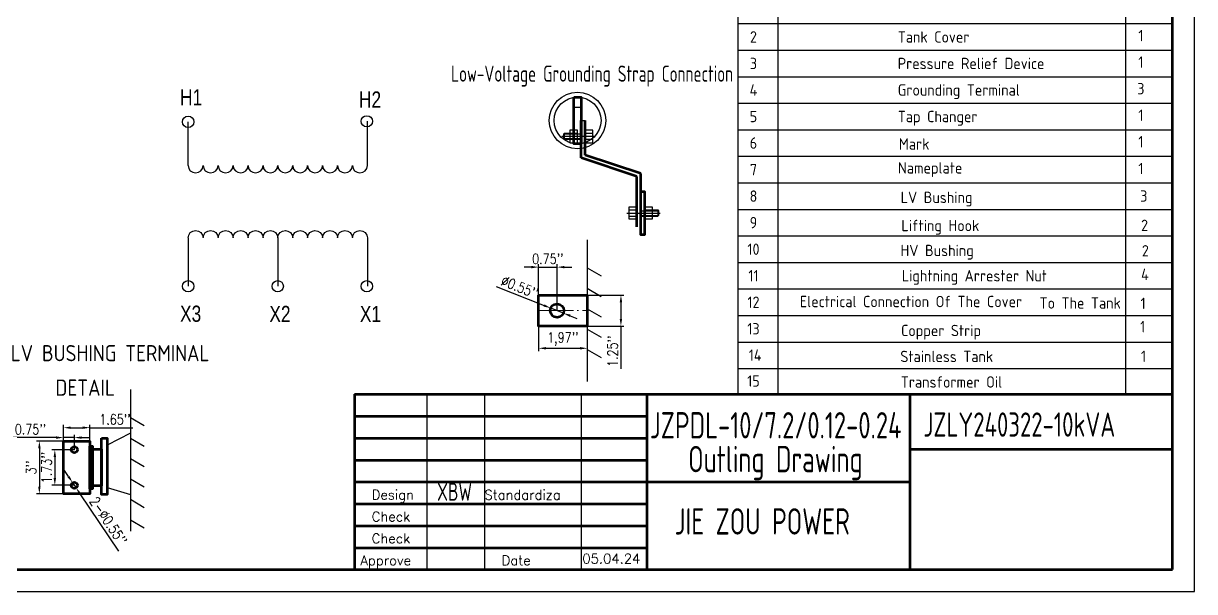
# Model space of a CAD drawing. Header units: millimetres. Extents: x 110990 to 114779, y -20151 to -17057.
# Drawn here: x 112368 to 114779, y -20151 to -18982 of the extents above; entities that cross this region are included whole.
import ezdxf
from ezdxf.enums import TextEntityAlignment as Align

# ---------------------------------------------------------------- set-up
doc = ezdxf.new("R2010")
doc.units = ezdxf.units.MM
doc.header["$LTSCALE"] = 3
doc.linetypes.add('ACAD_ISO04W100', pattern=[30, 24, -3, 0, -3])
doc.layers.add('A', color=3, linetype='Continuous')
doc.layers.add('S', color=254, linetype='Continuous')
doc.layers.add('标注、文本', color=3, linetype='Continuous', lineweight=25)
doc.layers.add('粗实线', color=4, linetype='Continuous', lineweight=53)
doc.styles.add('pdm', font='gbenor.shx', dxfattribs={"width": 0.8, "bigfont": 'gbhzfs.shx'})
doc.styles.add('ST_WIN', font='isocp2.shx', dxfattribs={"bigfont": 'hzdxfst.shx'})
doc.styles.get("Standard").update_dxf_attribs({"font": 'txt', "bigfont": 'gbcbig.shx'})
doc.styles.add('TH_GBDIM', font='romans.shx', dxfattribs={"width": 0.8, "bigfont": 'gbcbig.shx'})
doc.dimstyles.new('TH_GBDIM1', dxfattribs={"dimscale": 3, "dimtxt": 3.5, "dimasz": 2.5, "dimexe": 2, "dimexo": 0, "dimgap": 1.5, "dimtad": 1, "dimdec": 1, "dimzin": 0, "dimdsep": 46, "dimtxsty": 'TH_GBDIM', "dimcen": 2.5, "dimclrd": 3, "dimclre": 256, "dimclrt": 2, "dimadec": 0, "dimazin": 0, "dimtfac": 0.714286, "dimtdec": 1, "dimtmove": 0, "dimatfit": 3, "dimfxl": 1, "dimtzin": 0, "dimlwd": -1, "dimlwe": -1, "dimarcsym": 0})

# ---------------------------------------------------------------- blocks, each defined once
blk = doc.blocks.new('*D274')
at = {"layer": 'Defpoints', "color": 0, "transparency": 16777216}
for p in [(112504.7, -19813.5), (112450, -19841.1), (112504.7, -19841.1)]:
    blk.add_point(p, dxfattribs=at)
at = {"layer": '标注、文本', "transparency": 16777216}
for p, q in [((112450, -19841.1), (112450, -19807.5)), ((112504.7, -19841.1), (112504.7, -19807.5))]:
    blk.add_line(p, q, dxfattribs=at)
at = {"layer": '标注、文本', "color": 3, "transparency": 16777216}
for p, q in [((112465, -19813.5), (112489.7, -19813.5)), ((112504.7, -19813.5), (112592.7, -19813.5))]:
    blk.add_line(p, q, dxfattribs=at)
for points in [[(112465, -19811), (112465, -19816), (112450, -19813.5)], [(112489.7, -19811), (112489.7, -19816), (112504.7, -19813.5)]]:
    blk.add_solid(points, dxfattribs=at)
at = {"layer": '标注、文本', "color": 2, "transparency": 16777216, "insert": (112556.2, -19796.5), "char_height": 21, "attachment_point": 5, "style": 'TH_GBDIM'}
blk.add_mtext("1.65''", dxfattribs=at)
blk = doc.blocks.new('*D275')
at = {"layer": 'Defpoints', "color": 0, "transparency": 16777216}
for p in [(112450, -19833.9), (112450, -19860.3), (112472.5, -19858.8)]:
    blk.add_point(p, dxfattribs=at)
at = {"layer": '标注、文本', "color": 3, "transparency": 16777216}
for p, q in [((112435, -19833.9), (112344.6, -19833.9)), ((112472.5, -19833.9), (112450, -19833.9)), ((112487.5, -19833.9), (112502.5, -19833.9))]:
    blk.add_line(p, q, dxfattribs=at)
at = {"layer": '标注、文本', "transparency": 16777216}
for p, q in [((112450, -19860.3), (112450, -19827.9)), ((112472.5, -19858.8), (112472.5, -19827.9))]:
    blk.add_line(p, q, dxfattribs=at)
at = {"layer": '标注、文本', "color": 3, "transparency": 16777216}
for points in [[(112435, -19831.4), (112435, -19836.4), (112450, -19833.9)], [(112487.5, -19831.4), (112487.5, -19836.4), (112472.5, -19833.9)]]:
    blk.add_solid(points, dxfattribs=at)
at = {"layer": '标注、文本', "color": 2, "transparency": 16777216, "insert": (112382.3, -19816.9), "char_height": 21, "attachment_point": 5, "style": 'TH_GBDIM'}
blk.add_mtext("0.75''", dxfattribs=at)
blk = doc.blocks.new('*D276')
at = {"layer": 'Defpoints', "color": 0, "transparency": 16777216}
for p in [(112472.5, -19858.8), (112432.3, -19932), (112472.5, -19932)]:
    blk.add_point(p, dxfattribs=at)
at = {"layer": '标注、文本', "transparency": 16777216}
for p, q in [((112472.5, -19858.8), (112426.3, -19858.8)), ((112472.5, -19932), (112426.3, -19932))]:
    blk.add_line(p, q, dxfattribs=at)
at = {"layer": '标注、文本', "color": 3, "transparency": 16777216}
blk.add_line((112432.3, -19873.8), (112432.3, -19917), dxfattribs=at)
for points in [[(112429.8, -19873.8), (112434.8, -19873.8), (112432.3, -19858.8)], [(112429.8, -19917), (112434.8, -19917), (112432.3, -19932)]]:
    blk.add_solid(points, dxfattribs=at)
at = {"layer": '标注、文本', "color": 2, "transparency": 16777216, "insert": (112415.3, -19895.4), "char_height": 21, "attachment_point": 5, "rotation": 90, "style": 'TH_GBDIM'}
blk.add_mtext("1.73''", dxfattribs=at)
blk = doc.blocks.new('*D277')
at = {"layer": 'Defpoints', "color": 0, "transparency": 16777216}
for p in [(112450, -19841.1), (112400.5, -19949.7), (112450, -19949.7)]:
    blk.add_point(p, dxfattribs=at)
at = {"layer": '标注、文本', "transparency": 16777216}
for p, q in [((112450, -19841.1), (112394.5, -19841.1)), ((112450, -19949.7), (112394.5, -19949.7))]:
    blk.add_line(p, q, dxfattribs=at)
at = {"layer": '标注、文本', "color": 3, "transparency": 16777216}
blk.add_line((112400.5, -19856.1), (112400.5, -19934.7), dxfattribs=at)
for points in [[(112398, -19856.1), (112403, -19856.1), (112400.5, -19841.1)], [(112398, -19934.7), (112403, -19934.7), (112400.5, -19949.7)]]:
    blk.add_solid(points, dxfattribs=at)
at = {"layer": '标注、文本', "color": 2, "transparency": 16777216, "insert": (112383.5, -19895.4), "char_height": 21, "attachment_point": 5, "rotation": 90, "style": 'TH_GBDIM'}
blk.add_mtext("3''", dxfattribs=at)
blk = doc.blocks.new('*D278')
at = {"layer": 'Defpoints', "color": 0, "transparency": 16777216}
for p in [(112468.9, -19926.7), (112476, -19937.3)]:
    blk.add_point(p, dxfattribs=at)
at = {"layer": '标注、文本', "color": 3, "transparency": 16777216}
for p, q in [((112460.5, -19914.2), (112452.1, -19901.8)), ((112468.9, -19926.7), (112476, -19937.3)), ((112563.9, -20067.9), (112484.4, -19949.8))]:
    blk.add_line(p, q, dxfattribs=at)
for points in [[(112462.6, -19912.8), (112458.4, -19915.6), (112468.9, -19926.7)], [(112486.5, -19948.4), (112482.3, -19951.2), (112476, -19937.3)]]:
    blk.add_solid(points, dxfattribs=at)
at = {"layer": '标注、文本', "color": 2, "transparency": 16777216, "insert": (112542.5, -20005.5), "char_height": 21, "attachment_point": 5, "rotation": 303.9562, "style": 'TH_GBDIM'}
blk.add_mtext("2-%%C0.55''", dxfattribs=at)
blk = doc.blocks.new('*D279')
at = {"layer": 'Defpoints', "color": 0, "transparency": 16777216}
for p in [(113428.4, -19604.6), (113528.4, -19604.6), (113528.4, -19650.1)]:
    blk.add_point(p, dxfattribs=at)
at = {"layer": '标注、文本', "transparency": 16777216}
for p, q in [((113428.4, -19604.6), (113428.4, -19656.1)), ((113528.4, -19604.6), (113528.4, -19656.1))]:
    blk.add_line(p, q, dxfattribs=at)
at = {"layer": '标注、文本', "color": 3, "transparency": 16777216}
blk.add_line((113443.4, -19650.1), (113513.4, -19650.1), dxfattribs=at)
for points in [[(113443.4, -19647.6), (113443.4, -19652.6), (113428.4, -19650.1)], [(113513.4, -19647.6), (113513.4, -19652.6), (113528.4, -19650.1)]]:
    blk.add_solid(points, dxfattribs=at)
at = {"layer": '标注、文本', "color": 2, "transparency": 16777216, "insert": (113478.4, -19631.1), "char_height": 21, "attachment_point": 5, "style": 'TH_GBDIM'}
blk.add_mtext("1,97''", dxfattribs=at)
blk = doc.blocks.new('*D280')
at = {"layer": 'Defpoints', "color": 0, "transparency": 16777216}
for p in [(113528.4, -19540.6), (113528.4, -19604.6), (113597.8, -19604.6)]:
    blk.add_point(p, dxfattribs=at)
at = {"layer": '标注、文本', "transparency": 16777216}
for p, q in [((113528.4, -19540.6), (113603.8, -19540.6)), ((113528.4, -19604.6), (113603.8, -19604.6))]:
    blk.add_line(p, q, dxfattribs=at)
at = {"layer": '标注、文本', "color": 3, "transparency": 16777216}
for p, q in [((113597.8, -19555.6), (113597.8, -19589.6)), ((113597.8, -19604.6), (113597.8, -19692.6))]:
    blk.add_line(p, q, dxfattribs=at)
for points in [[(113595.3, -19555.6), (113600.3, -19555.6), (113597.8, -19540.6)], [(113595.3, -19589.6), (113600.3, -19589.6), (113597.8, -19604.6)]]:
    blk.add_solid(points, dxfattribs=at)
at = {"layer": '标注、文本', "color": 2, "transparency": 16777216, "insert": (113580.8, -19656.1), "char_height": 21, "attachment_point": 5, "rotation": 90, "style": 'TH_GBDIM'}
blk.add_mtext("1.25''", dxfattribs=at)
blk = doc.blocks.new('*D281')
at = {"layer": 'Defpoints', "color": 0, "transparency": 16777216}
for p in [(113466.4, -19483.1), (113428.4, -19540.6), (113466.4, -19572.6)]:
    blk.add_point(p, dxfattribs=at)
at = {"layer": '标注、文本', "transparency": 16777216}
for p, q in [((113428.4, -19540.6), (113428.4, -19477.1)), ((113466.4, -19572.6), (113466.4, -19477.1))]:
    blk.add_line(p, q, dxfattribs=at)
at = {"layer": '标注、文本', "color": 3, "transparency": 16777216}
for p, q in [((113413.4, -19483.1), (113398.4, -19483.1)), ((113428.4, -19483.1), (113466.4, -19483.1)), ((113481.4, -19483.1), (113496.4, -19483.1))]:
    blk.add_line(p, q, dxfattribs=at)
for points in [[(113413.4, -19480.6), (113413.4, -19485.6), (113428.4, -19483.1)], [(113481.4, -19480.6), (113481.4, -19485.6), (113466.4, -19483.1)]]:
    blk.add_solid(points, dxfattribs=at)
at = {"layer": '标注、文本', "color": 2, "transparency": 16777216, "insert": (113447.4, -19466.1), "char_height": 21, "attachment_point": 5, "style": 'TH_GBDIM'}
blk.add_mtext("0.75''", dxfattribs=at)
blk = doc.blocks.new('*D282')
at = {"layer": 'Defpoints', "color": 0, "transparency": 16777216}
for p in [(113453.4, -19567.5), (113479.4, -19577.8)]:
    blk.add_point(p, dxfattribs=at)
at = {"layer": '标注、文本', "color": 3, "transparency": 16777216}
for p, q in [((113341.2, -19523.3), (113439.4, -19562)), ((113479.4, -19577.8), (113453.4, -19567.5)), ((113493.4, -19583.3), (113507.3, -19588.7))]:
    blk.add_line(p, q, dxfattribs=at)
for points in [[(113440.3, -19559.7), (113438.5, -19564.3), (113453.4, -19567.5)], [(113494.3, -19580.9), (113492.5, -19585.6), (113479.4, -19577.8)]]:
    blk.add_solid(points, dxfattribs=at)
at = {"layer": '标注、文本', "color": 2, "transparency": 16777216, "insert": (113389.5, -19524.1), "char_height": 21, "attachment_point": 5, "rotation": 338.5099, "style": 'TH_GBDIM'}
blk.add_mtext("%%C0.55''", dxfattribs=at)

msp = doc.modelspace()

# ---------------------------------------------------------------- linework, layer by layer
at = {"layer": 'A'}
for p, q in [((113839.48, -19744.77), (113839.48, -18818.3)), ((114733.68, -19691.89), (114733.68, -18818.3)), ((113921.23, -19744.77), (113921.23, -18872.9)), ((114637.07, -19744.77), (114637.07, -18872.9)), ((113839.48, -18982.1), (114733.68, -18982.1)), ((113839.48, -19036.7), (114733.68, -19036.7)), ((113839.48, -19091.3), (114733.68, -19091.3)), ((113839.48, -19145.9), (114733.68, -19145.9)), ((113839.48, -19145.9), (114733.68, -19145.9)), ((113839.48, -19200.5), (114733.68, -19200.5)), ((113839.48, -19200.5), (114733.68, -19200.5)), ((113839.48, -19255.1), (114733.68, -19255.1)), ((113839.48, -19309.7), (114733.68, -19309.7)), ((113901.88, -19364.29), (114733.68, -19364.29)), ((113901.88, -19418.89), (114733.68, -19418.89)), ((113901.88, -19473.49), (114733.68, -19473.49)), ((113901.88, -19528.09), (114733.68, -19528.09)), ((113901.88, -19582.69), (114733.68, -19582.69)), ((113839.48, -19637.29), (114733.68, -19637.29)), ((113839.48, -19637.29), (114733.68, -19637.29)), ((113839.48, -19691.89), (114733.68, -19691.89))]:
    msp.add_line(p, q, dxfattribs=at)
at = {"layer": 'S'}
for p, q in [((113839.48, -19364.29), (113901.88, -19364.29)), ((113839.48, -19418.89), (113901.88, -19418.89)), ((113839.48, -19473.49), (113901.88, -19473.49)), ((113839.48, -19528.09), (113901.88, -19528.09)), ((113839.48, -19582.69), (113901.88, -19582.69))]:
    msp.add_line(p, q, dxfattribs=at)
at = {"layer": '标注、文本'}
for p, q in [((114778.79, -20150.74), (114778.79, -17471.35)), ((113500.54, -19153.76), (113516.25, -19153.76)), ((112706.76, -19274.07), (112706.76, -19184.1)), ((113076.14, -19274.07), (113076.14, -19183.07)), ((113516.25, -19181.37), (113524.38, -19181.37)), ((113544.55, -19214.33), (113476.09, -19214.33)), ((113481.04, -19207.99), (113479.35, -19209.54)), ((113479.35, -19209.54), (113479.35, -19219.11)), ((113492.56, -19207.99), (113481.04, -19207.99)), ((113481.04, -19207.99), (113481.04, -19220.66)), ((113516.4, -19209.54), (113481.04, -19209.54)), ((113508.21, -19207.99), (113492.56, -19207.99)), ((113540, -19207.99), (113524.35, -19207.99)), ((113516.4, -19219.11), (113479.35, -19219.11)), ((113481.04, -19220.66), (113479.35, -19219.11)), ((113516.4, -19220.66), (113481.04, -19220.66)), ((113540, -19220.66), (113524.35, -19220.66)), ((113610.15, -19371.87), (113678.62, -19371.87)), ((113614.7, -19365.54), (113630.35, -19365.54)), ((113614.7, -19378.21), (113630.35, -19378.21)), ((113638.31, -19367.09), (113673.66, -19367.09)), ((113638.31, -19376.66), (113675.36, -19376.66)), ((113638.31, -19378.21), (113673.66, -19378.21)), ((113646.49, -19365.54), (113662.14, -19365.54)), ((113662.14, -19365.54), (113673.66, -19365.54)), ((113673.66, -19365.54), (113673.66, -19378.21)), ((113673.66, -19365.54), (113675.36, -19367.09)), ((113673.66, -19378.21), (113675.36, -19376.66)), ((113675.36, -19367.09), (113675.36, -19376.66)), ((112706.76, -19423.05), (112706.76, -19522.47)), ((112891.15, -19423.05), (112891.15, -19522.47)), ((113076.14, -19423.05), (113076.14, -19522.47)), ((113528.39, -19426.85), (113528.39, -19718.4)), ((113528.39, -19484.57), (113556.78, -19501.19)), ((113528.39, -19526.61), (113556.78, -19543.24)), ((113528.39, -19568.66), (113556.78, -19585.28)), ((113528.39, -19610.71), (113556.78, -19627.33)), ((113528.39, -19652.75), (113556.78, -19669.37)), ((112587.87, -19735.01), (112587.87, -20026.56)), ((113198.48, -19744.77), (113198.48, -20105.63)), ((113316.71, -19744.77), (113316.71, -20105.63)), ((113515.78, -19744.77), (113515.78, -20105.63)), ((112587.87, -19792.72), (112616.26, -19809.35)), ((112587.87, -19824.88), (112540.38, -19849.53)), ((112587.87, -19834.77), (112616.26, -19851.39)), ((112587.87, -19876.82), (112616.26, -19893.44)), ((112540.38, -19936.57), (112587.87, -19951.2)), ((112587.87, -19918.86), (112616.26, -19935.49)), ((112587.87, -19960.91), (112616.26, -19977.53)), ((112587.87, -20002.96), (112616.26, -20019.58)), ((110989.75, -20150.74), (114778.79, -20150.74))]:
    msp.add_line(p, q, dxfattribs=at)
at = {"layer": '标注、文本', "color": 1, "linetype": 'ACAD_ISO04W100', "lineweight": 15}
msp.add_line((113428.39, -19572.63), (113528.39, -19572.63), dxfattribs=at)
at = {"layer": '标注、文本'}
for points in [[(113508.21, -19201.62), (113492.56, -19201.62), (113492.56, -19227.04), (113508.21, -19227.04)], [(113540, -19201.62), (113524.35, -19201.62), (113524.35, -19227.04), (113540, -19227.04)], [(113614.7, -19359.17), (113630.35, -19359.17), (113630.35, -19384.58), (113614.7, -19384.58)], [(113646.49, -19359.17), (113662.14, -19359.17), (113662.14, -19384.58), (113646.49, -19384.58)]]:
    msp.add_lwpolyline(points, close=True, dxfattribs=at)
for points in [[(112706.76, -19274.07), (112707.97, -19280.12), (112710.99, -19284.95), (112716.43, -19287.98), (112721.87, -19289.18), (112727.92, -19287.98), (112732.76, -19284.95), (112736.38, -19280.12), (112737.59, -19274.07)], [(112737.59, -19274.07), (112738.8, -19280.12), (112741.82, -19284.95), (112747.26, -19287.98), (112752.71, -19289.18), (112758.75, -19287.98), (112763.59, -19284.95), (112767.22, -19280.12), (112768.42, -19274.07)], [(112768.42, -19274.07), (112769.63, -19280.12), (112772.66, -19284.95), (112778.1, -19287.98), (112783.54, -19289.18), (112789.58, -19287.98), (112794.42, -19284.95), (112798.05, -19280.12), (112799.26, -19274.07)], [(112799.26, -19274.07), (112800.47, -19280.12), (112804.09, -19284.95), (112808.93, -19287.98), (112814.98, -19289.18), (112820.42, -19287.98), (112825.86, -19284.95), (112828.88, -19280.12), (112830.09, -19274.07), (112831.3, -19280.12), (112834.32, -19284.95), (112839.76, -19287.98), (112845.2, -19289.18), (112851.25, -19287.98), (112856.08, -19284.95), (112859.71, -19280.12), (112860.92, -19274.07), (112862.13, -19280.12), (112865.15, -19284.95), (112869.99, -19287.98), (112876.04, -19289.18), (112882.08, -19287.98), (112886.92, -19284.95), (112889.94, -19280.12), (112891.15, -19274.07), (112892.36, -19280.12), (112895.99, -19284.95), (112900.82, -19287.98), (112906.87, -19289.18), (112912.31, -19287.98), (112917.75, -19284.95), (112920.77, -19280.12), (112921.98, -19274.07)], [(112921.98, -19274.07), (112923.19, -19280.12), (112926.21, -19284.95), (112931.65, -19287.98), (112937.1, -19289.18), (112943.14, -19287.98), (112947.98, -19284.95), (112951.6, -19280.12), (112952.81, -19274.07)], [(112952.81, -19274.07), (112954.02, -19280.12), (112957.05, -19284.95), (112962.49, -19287.98), (112967.93, -19289.18), (112973.97, -19287.98), (112978.81, -19284.95), (112982.44, -19280.12), (112983.65, -19274.07)], [(112983.65, -19274.07), (112984.85, -19280.12), (112987.88, -19284.95), (112993.32, -19287.98), (112998.76, -19289.19), (113004.81, -19287.98), (113009.64, -19284.95), (113013.27, -19280.12), (113014.48, -19274.07)], [(113014.48, -19274.07), (113015.69, -19280.12), (113018.71, -19284.95), (113024.15, -19287.98), (113029.59, -19289.19), (113035.64, -19287.98), (113040.47, -19284.95), (113044.1, -19280.12), (113045.31, -19274.07)], [(113045.31, -19274.07), (113046.52, -19280.12), (113049.54, -19284.95), (113054.98, -19287.98), (113060.42, -19289.19), (113066.47, -19287.98), (113071.31, -19284.95), (113074.93, -19280.12), (113076.14, -19274.07)], [(112706.76, -19423.05), (112707.97, -19417.01), (112710.99, -19412.17), (112716.43, -19409.15), (112721.87, -19407.94), (112727.92, -19409.15), (112732.76, -19412.17), (112736.38, -19417.01), (112737.59, -19423.05)], [(112737.59, -19423.05), (112738.8, -19417.01), (112741.82, -19412.17), (112747.26, -19409.15), (112752.71, -19407.94), (112758.75, -19409.15), (112763.59, -19412.17), (112767.22, -19417.01), (112768.42, -19423.05)], [(112768.42, -19423.05), (112769.63, -19417.01), (112772.66, -19412.17), (112778.1, -19409.15), (112783.54, -19407.94), (112789.58, -19409.15), (112794.42, -19412.17), (112798.05, -19417.01), (112799.26, -19423.05)], [(112799.26, -19423.05), (112800.47, -19417.01), (112804.09, -19412.17), (112808.93, -19409.15), (112814.98, -19407.94), (112820.42, -19409.15), (112825.86, -19412.17), (112828.88, -19417.01), (112830.09, -19423.05), (112831.3, -19417.01), (112834.32, -19412.17), (112839.76, -19409.15), (112845.2, -19407.94), (112851.25, -19409.15), (112856.08, -19412.17), (112859.71, -19417.01), (112860.92, -19423.05), (112862.13, -19417.01), (112865.15, -19412.17), (112869.99, -19409.15), (112876.04, -19407.94), (112882.08, -19409.15), (112886.92, -19412.17), (112889.94, -19417.01), (112891.15, -19423.05), (112892.36, -19417.01), (112895.99, -19412.17), (112900.82, -19409.15), (112906.87, -19407.94), (112912.31, -19409.15), (112917.75, -19412.17), (112920.77, -19417.01), (112921.98, -19423.05)], [(112921.98, -19423.05), (112923.19, -19417.01), (112926.21, -19412.17), (112931.65, -19409.15), (112937.1, -19407.94), (112943.14, -19409.15), (112947.98, -19412.17), (112951.6, -19417.01), (112952.81, -19423.05)], [(112952.81, -19423.05), (112954.02, -19417.01), (112957.05, -19412.17), (112962.49, -19409.15), (112967.93, -19407.94), (112973.97, -19409.15), (112978.81, -19412.17), (112982.44, -19417.01), (112983.65, -19423.05)], [(112983.65, -19423.05), (112984.85, -19417.01), (112987.88, -19412.17), (112993.32, -19409.15), (112998.76, -19407.94), (113004.81, -19409.15), (113009.64, -19412.17), (113013.27, -19417.01), (113014.48, -19423.05)], [(113014.48, -19423.05), (113015.69, -19417.01), (113018.71, -19412.17), (113024.15, -19409.15), (113029.59, -19407.94), (113035.64, -19409.15), (113040.47, -19412.17), (113044.1, -19417.01), (113045.31, -19423.05)], [(113045.31, -19423.05), (113046.52, -19417.01), (113049.54, -19412.17), (113054.98, -19409.15), (113060.42, -19407.94), (113066.47, -19409.15), (113071.31, -19412.17), (113074.93, -19417.01), (113076.14, -19423.05)]]:
    msp.add_lwpolyline(points, dxfattribs=at)
for centre, radius in [((113508.4, -19181.37), 58.21), ((113508.4, -19181.37), 48.37), ((112706.76, -19184.1), 11.61), ((113074.69, -19183.07), 11.61), ((112706.76, -19522.47), 11.61), ((112891.15, -19522.47), 11.61), ((113074.69, -19522.47), 11.61)]:
    msp.add_circle(centre, radius, dxfattribs=at)
at = {"layer": '粗实线'}
for p, q in [((114733.68, -20105.63), (114733.68, -17516.46)), ((113049.09, -19744.77), (114733.68, -19744.77)), ((113049.09, -19744.77), (113049.09, -20105.63)), ((113651.1, -19744.77), (113651.1, -20105.63)), ((114192.39, -19744.77), (114192.39, -20105.63)), ((113049.09, -19789.88), (113651.1, -19789.88)), ((113049.09, -19834.99), (113651.1, -19834.99)), ((114192.39, -19857.51), (114733.68, -19857.51)), ((113049.09, -19880.09), (113651.1, -19880.09)), ((113049.09, -19925.2), (113651.1, -19925.2)), ((113651.1, -19925.2), (114192.39, -19925.2)), ((113049.09, -19970.31), (113651.1, -19970.31)), ((113049.09, -20015.42), (113651.1, -20015.42)), ((113049.09, -20060.52), (113651.1, -20060.52)), ((111215.29, -20105.63), (114733.68, -20105.63))]:
    msp.add_line(p, q, dxfattribs=at)
at = {"layer": '粗实线', "ltscale": 2}
for p, q in [((113516.25, -19258.33), (113516.25, -19181.37)), ((113524.35, -19252.5), (113524.35, -19181.37)), ((113630.35, -19296.52), (113516.25, -19258.33)), ((113638.45, -19290.69), (113524.35, -19252.5)), ((113630.35, -19400.01), (113630.35, -19296.52)), ((113638.45, -19400.01), (113638.45, -19290.69)), ((112540.38, -19849.53), (112540.38, -19936.57))]:
    msp.add_line(p, q, dxfattribs=at)
for points in [[(113500.54, -19133.64), (113516.25, -19133.64), (113516.25, -19229.1), (113500.54, -19229.1)], [(113638.42, -19327.32), (113646.49, -19327.32), (113646.49, -19416.43), (113638.42, -19416.43)], [(113428.39, -19540.63), (113528.39, -19540.63), (113528.39, -19604.63), (113428.39, -19604.63)], [(112449.97, -19841.08), (112504.7, -19841.08), (112504.7, -19949.68), (112449.97, -19949.68)], [(112528.29, -19834.9), (112540.38, -19834.9), (112540.38, -19951.19), (112528.29, -19951.19)], [(112504.7, -19851.28), (112509.9, -19851.28), (112509.9, -19939.48), (112504.7, -19939.48)], [(112509.9, -19857.6), (112528.29, -19857.6), (112528.29, -19933), (112509.9, -19933)]]:
    msp.add_lwpolyline(points, close=True, dxfattribs=at)
for centre, radius in [((113466.39, -19572.63), 14), ((112472.45, -19858.76), 6.41), ((112472.45, -19932), 6.41)]:
    msp.add_circle(centre, radius, dxfattribs=at)

# ---------------------------------------------------------------- texts
at = {"layer": 'S', "style": 'ST_WIN'}
for s, p in [('2', (113870.68, -19021.1)), ('1', (114668.27, -19018.4)), ('3', (113870.68, -19075.7)), ('1', (114668.27, -19073)), ('4', (113870.68, -19130.3)), ('3', (114668.27, -19127.59)), ('5', (113870.68, -19184.9)), ('1', (114668.27, -19182.19)), ('6', (113870.68, -19239.5)), ('1', (114668.27, -19236.79)), ('7', (113870.68, -19294.1)), ('1', (114668.27, -19291.92)), ('8', (113870.68, -19348.69)), ('3', (114674.34, -19348.52)), ('9', (113870.68, -19403.29)), ('2', (114675.81, -19408.81)), ('10', (113870.68, -19457.89)), ('2', (114677.47, -19461.19)), ('11', (113870.68, -19512.49)), ('4', (114676.52, -19509.79)), ('12', (113870.68, -19567.09)), ('1', (114672.86, -19569.39)), ('13', (113870.68, -19621.69)), ('1', (114672, -19617.36)), ('14', (113874.11, -19675.98)), ('1', (114673.62, -19678.24)), ('15', (113870.68, -19729.17))]:
    msp.add_text(s, height=23.4, dxfattribs=at).set_placement(p, align=Align.CENTER)
for s, height, p in [('Tank Cover', 23.4, (114167.66, -19021.09)), ('Pressure Relief Device', 23.3996, (114167.66, -19075.68)), ('Grounding Terminal', 23.3996, (114167.66, -19130.28)), ('Tap Changer ', 23.3996, (114167.66, -19184.88)), ('Mark', 23.4, (114169.94, -19241.39)), ('Nameplate', 23.4, (114168.14, -19290.61)), ('LV Bushing', 23.4, (114173.73, -19351.21)), ('Lifting Hook', 23.3996, (114175.2, -19409.2)), ('HV Bushing', 23.4, (114173.26, -19460.52)), ('Lightning Arrester Nut', 23.3996, (114175.91, -19512.48)), ('Electrical Connection Of The Cover', 23.3996, (113966.28, -19565.62)), ('To The Tank', 23.3996, (114459.66, -19568.6)), ('Copper Strip', 23.3996, (114174.41, -19625.18)), ('Stainless Tank', 23.3996, (114173.01, -19678.62)), ('Transformer Oil', 23.3996, (114174, -19731.15))]:
    msp.add_text(s, height=height, dxfattribs=at).set_placement(p)
at = {"layer": '标注、文本', "style": 'pdm'}
for s, height, p in [('LV BUSHING TERMINAL', 33.3219, (112341.65, -19676.8)), ('DETAIL', 33.322, (112433.65, -19747.78))]:
    msp.add_text(s, height=height, dxfattribs=at).set_placement(p)
at = {"layer": '标注、文本', "style": 'pdm', "width": 0.8}
for s, p in [('JZPDL-10/7.2/0.12-0.24', (113916.46, -19808.5)), ('Outling Drawing', (113915.91, -19878.13)), ('JIE ZOU POWER', (113888.75, -20006.39))]:
    msp.add_text(s, height=54.1291, dxfattribs=at).set_placement(p, align=Align.MIDDLE_CENTER)
msp.add_text('XBW', height=36.847, dxfattribs=at).set_placement((113219.19, -19963.82))
at = {"layer": '标注、文本'}
for s, height, p in [('Design', 19.903, (113084.63, -19961.26)), ('Standardiza', 19.9032, (113316.75, -19961.64)), ('Check', 19.903, (113084.63, -20006.36)), ('Check', 19.903, (113084.63, -20051.47)), ('Approve', 19.903, (113061.67, -20096.58)), ('Date', 19.903, (113352.25, -20096.58)), ('05.04.24', 19.903, (113518.36, -20092.97))]:
    msp.add_text(s, height=height, dxfattribs=at).set_placement(p)
at = {"layer": '标注、文本', "style": 'pdm'}
for s, insert, char_height, width, attachment_point in [('Low-Voltage Grounding Strap Connection', (113248.09, -19068.34), 33.3219, 580.3705, 1), ('{\\fCIDFont+F1|b0|i0|c134|p0;X3}', (112690.11, -19596.13), 33.3219, 31.0707, 7), ('JZLY240322-10kVA', (114220.34, -19782.03), 50, 247.1021, 1)]:
    msp.add_mtext(s, dxfattribs=dict(at, insert=insert, char_height=char_height, width=width, attachment_point=attachment_point))
at = {"layer": '标注、文本', "char_height": 33.3219, "attachment_point": 7, "style": 'pdm'}
for s, insert in [('{\\fCIDFont+F1|b0|i0|c134|p0;H1}', (112690.11, -19150.46)), ('{\\fCIDFont+F1|b0|i0|c134|p0;H2}', (113058.5, -19154.93)), ('{\\fCIDFont+F1|b0|i0|c134|p0;X2}', (112874, -19596.13)), ('{\\fCIDFont+F1|b0|i0|c134|p0;X1}', (113060.34, -19596.13))]:
    msp.add_mtext(s, dxfattribs=dict(at, insert=insert))

# ---------------------------------------------------------------- dimensions: what is measured, and where the dimension line sits
at = {"layer": '标注、文本'}
dim = msp.add_linear_dim(base=(113466.39, -19483.12), p1=(113428.39, -19540.63), p2=(113466.39, -19572.63), text="0.75''", dimstyle='TH_GBDIM1', override={"dimtxt": 7, "dimasz": 5}, dxfattribs=at)
dim.commit()
dim.dimension.update_dxf_attribs({"geometry": '*D281', "text_midpoint": (113447.39, -19483.12), "dimtype": 160})
for p1, p2, text, picture, middle in [((113479.42, -19577.76), (113453.37, -19567.5), "%%C0.55''", '*D282', (113389.53, -19524.1)), ((112468.88, -19926.69), (112476.03, -19937.32), "2-%%C0.55''", '*D278', (112542.47, -20005.54))]:
    dim = msp.add_diameter_dim_2p(p1=p1, p2=p2, text=text, dimstyle='TH_GBDIM1', override={"dimtxt": 7, "dimasz": 5}, dxfattribs=at)
    dim.commit()
    dim.dimension.update_dxf_attribs({"geometry": picture, "text_midpoint": middle})
for base, p1, p2, text, picture, middle in [((113597.82, -19604.63), (113528.39, -19540.63), (113528.39, -19604.63), "1.25''", '*D280', (113580.82, -19656.13)), ((112400.5, -19949.68), (112449.97, -19841.08), (112449.97, -19949.68), "3''", '*D277', (112383.5, -19895.38))]:
    dim = msp.add_linear_dim(base=base, p1=p1, p2=p2, angle=90, text=text, dimstyle='TH_GBDIM1', override={"dimtxt": 7, "dimasz": 5}, dxfattribs=at)
    dim.commit()
    dim.dimension.update_dxf_attribs({"geometry": picture, "text_midpoint": middle})
for base, p1, p2, text, picture, middle in [((113528.39, -19650.14), (113428.39, -19604.63), (113528.39, -19604.63), "1,97''", '*D279', (113478.39, -19631.14)), ((112504.7, -19813.47), (112449.97, -19841.08), (112504.7, -19841.08), "1.65''", '*D274', (112556.2, -19796.47)), ((112449.97, -19833.85), (112472.45, -19858.76), (112449.97, -19860.33), "0.75''", '*D275', (112382.27, -19816.85))]:
    dim = msp.add_linear_dim(base=base, p1=p1, p2=p2, text=text, dimstyle='TH_GBDIM1', override={"dimtxt": 7, "dimasz": 5}, dxfattribs=at)
    dim.commit()
    dim.dimension.update_dxf_attribs({"geometry": picture, "text_midpoint": middle})
dim = msp.add_linear_dim(base=(112432.34, -19932), p1=(112472.45, -19858.76), p2=(112472.45, -19932), angle=90, text="1.73''", dimstyle='TH_GBDIM1', override={"dimtxt": 7, "dimasz": 5}, dxfattribs=at)
dim.commit()
dim.dimension.update_dxf_attribs({"geometry": '*D276', "text_midpoint": (112432.34, -19895.38), "dimtype": 160})

doc.saveas('drawing.dxf')
